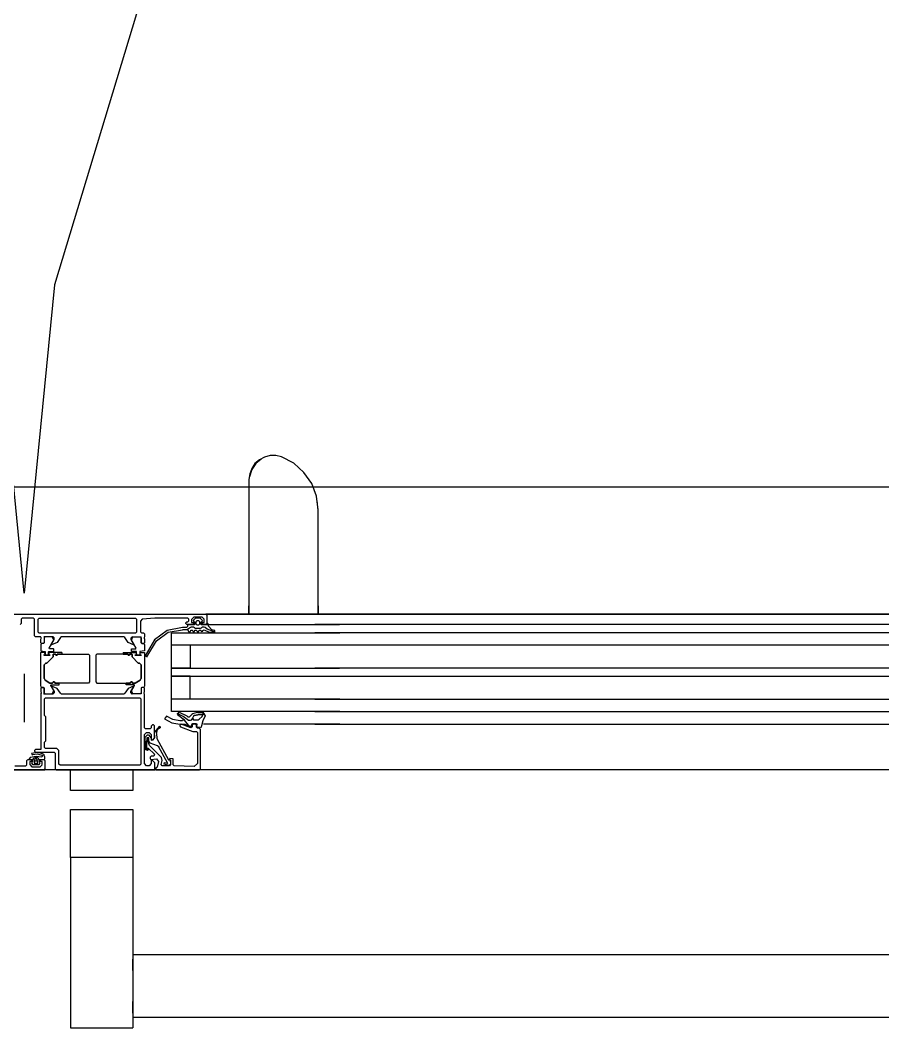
# Model space of a CAD drawing. Header units: metres. Extents: x 2.3 to 42.8, y 0.9 to 31.9.
# Drawn here: x 15.2339 to 15.3975, y 13.554 to 13.745 of the extents above; entities that cross this region are included whole.
import ezdxf

# ---------------------------------------------------------------- set-up
doc = ezdxf.new("R2010")
doc.units = ezdxf.units.M
doc.layers.add('ARREDI', color=9, linetype='Continuous')
doc.layers.add('PARETI_STRUTTURE', color=7, linetype='Continuous')

msp = doc.modelspace()

# ---------------------------------------------------------------- linework, layer by layer
at = {"layer": 'ARREDI'}
for points in [[(14.92869, 13.63239), (15.54057, 13.63239)], [(15.46142, 13.63042), (15.28975, 13.63042)], [(15.46142, 13.62885), (15.28975, 13.62885)], [(15.46142, 13.62649), (15.28975, 13.62649)], [(15.28975, 13.62217), (15.46142, 13.62217)], [(15.28975, 13.62059), (15.46142, 13.62059)], [(15.28975, 13.61626), (15.46142, 13.61626)], [(15.28975, 13.61389), (15.46142, 13.61389)], [(15.28975, 13.61152), (15.46142, 13.61152)], [(15.54411, 13.60286), (14.92515, 13.60286)], [(15.24344, 13.59892), (15.24344, 13.60287)], [(15.24344, 13.60286), (15.25525, 13.60286), (15.25525, 13.59892)], [(15.25525, 13.59892), (15.24344, 13.59892)], [(15.24344, 13.59534), (15.25525, 13.59534), (15.25525, 13.58627)], [(15.25524, 13.58627), (15.24344, 13.58627), (15.24344, 13.59534)], [(15.24344, 13.58626), (15.24344, 13.55601), (15.24344, 13.5549), (15.24344, 13.5542), (15.24344, 13.55396), (15.25524, 13.55396)], [(15.25525, 13.58627), (15.25525, 13.55602), (15.25525, 13.5549), (15.25525, 13.5542), (15.25525, 13.55396)], [(15.50842, 13.56778), (15.25525, 13.56778)], [(15.24344, 13.56596), (15.24344, 13.5645), (15.24344, 13.56281), (15.24344, 13.56099), (15.24344, 13.55917), (15.24344, 13.55748), (15.24344, 13.55602), (15.24344, 13.55491)], [(15.25525, 13.56483), (15.25525, 13.56605), (15.25525, 13.56699)], [(15.25525, 13.55676), (15.25525, 13.5577), (15.25525, 13.55893)], [(15.25525, 13.55597), (15.50842, 13.55597)]]:
    msp.add_lwpolyline(points, dxfattribs=at)
at = {"layer": 'PARETI_STRUTTURE'}
for points in [[(15.53427, 13.93597), (15.47581, 13.9302), (15.4196, 13.91315), (15.36779, 13.88547), (15.32239, 13.8482), (15.28513, 13.8028), (15.25743, 13.751), (15.24039, 13.69479), (15.23463, 13.63633), (15.22886, 13.69479), (15.21182, 13.751), (15.18413, 13.8028), (15.14686, 13.8482), (15.10146, 13.88547), (15.04965, 13.91315), (14.99345, 13.9302), (14.93499, 13.93597)], [(17.49862, 13.65642), (14.26612, 13.65642), (11.91708, 13.68004)], [(15.52835, 13.63239), (15.48977, 13.63239), (15.29041, 13.63239), (15.29041, 13.65214), (15.29009, 13.65471), (15.28917, 13.65713), (15.2877, 13.65925), (15.28576, 13.66098), (15.28346, 13.66217), (15.28239, 13.66242), (15.2813, 13.66242), (15.28023, 13.66216), (15.27926, 13.66164), (15.27842, 13.66091), (15.2778, 13.66), (15.27741, 13.65898), (15.27728, 13.65788), (15.27728, 13.63239)], [(15.2796, 13.66178), (15.27858, 13.66094), (15.27785, 13.65979), (15.2774, 13.65837)], [(15.29041, 13.65209), (15.2902, 13.65383)], [(15.23069, 13.63239), (15.26927, 13.63239)], [(15.23089, 13.63239), (15.26908, 13.63239)], [(15.29448, 13.63239), (15.26908, 13.63239), (15.26927, 13.6322)], [(15.26928, 13.63239), (15.27728, 13.63239)], [(15.26928, 13.6322), (15.26928, 13.63063)], [(15.23408, 13.63062), (15.23388, 13.63043)], [(15.23427, 13.6316), (15.23408, 13.63141)], [(15.23408, 13.63141), (15.23408, 13.63062)], [(15.2364, 13.6316), (15.23427, 13.6316)], [(15.2366, 13.63141), (15.2364, 13.6316)], [(15.2366, 13.62826), (15.2366, 13.63141)], [(15.23731, 13.63141), (15.2375, 13.6316)], [(15.23731, 13.62897), (15.23731, 13.63141)], [(15.2375, 13.6316), (15.25577, 13.6316)], [(15.25577, 13.6316), (15.25597, 13.63141)], [(15.25597, 13.63141), (15.25597, 13.62896)], [(15.25704, 13.63143), (15.25668, 13.63105)], [(15.25668, 13.63104), (15.25668, 13.62904)], [(15.26569, 13.6316), (15.25943, 13.6316), (15.25704, 13.63144)], [(15.2653, 13.6307), (15.26549, 13.63089)], [(15.2653, 13.63062), (15.2653, 13.6307)], [(15.2655, 13.63042), (15.2653, 13.63062)], [(15.2655, 13.6309), (15.26569, 13.6309)], [(15.2666, 13.63042), (15.2655, 13.63042)], [(15.26561, 13.63023), (15.26561, 13.63003)], [(15.26573, 13.63034), (15.26562, 13.63023)], [(15.26569, 13.6309), (15.26589, 13.63109)], [(15.26589, 13.63141), (15.2657, 13.6316)], [(15.26656, 13.63034), (15.26573, 13.63034)], [(15.26589, 13.63109), (15.26589, 13.63141)], [(15.2664, 13.63141), (15.2664, 13.63081), (15.26679, 13.63081), (15.26679, 13.63062)], [(15.26679, 13.6318), (15.26641, 13.63141)], [(15.26695, 13.63034), (15.26656, 13.63034)], [(15.26679, 13.63062), (15.2666, 13.63043)], [(15.26671, 13.63118), (15.2668, 13.63098)], [(15.26712, 13.63159), (15.26672, 13.63117)], [(15.26679, 13.63097), (15.26684, 13.63097)], [(15.26837, 13.6318), (15.2668, 13.6318)], [(15.26684, 13.63097), (15.26695, 13.63085)], [(15.26695, 13.63086), (15.26695, 13.63034)], [(15.26726, 13.63164), (15.26712, 13.63159)], [(15.2679, 13.63164), (15.26727, 13.63164)], [(15.26727, 13.63097), (15.26746, 13.63117)], [(15.26727, 13.63046), (15.26727, 13.63098)], [(15.26747, 13.63027), (15.26727, 13.63046)], [(15.26747, 13.63117), (15.2677, 13.63117)], [(15.2677, 13.63027), (15.26747, 13.63027)], [(15.2677, 13.63117), (15.2679, 13.63098)], [(15.2679, 13.63046), (15.2677, 13.63027)], [(15.2679, 13.63097), (15.2679, 13.63046)], [(15.26805, 13.63159), (15.26791, 13.63164)], [(15.26845, 13.63118), (15.26805, 13.63159)], [(15.26821, 13.63086), (15.26833, 13.63098)], [(15.26821, 13.63034), (15.26821, 13.63086)], [(15.26861, 13.63034), (15.26822, 13.63034)], [(15.26833, 13.63097), (15.26837, 13.63097)], [(15.26837, 13.63062), (15.26837, 13.63081), (15.26876, 13.63081), (15.26876, 13.63141)], [(15.26837, 13.63097), (15.26845, 13.63117)], [(15.26857, 13.63042), (15.26837, 13.63062)], [(15.26876, 13.63141), (15.26838, 13.6318)], [(15.26908, 13.63042), (15.26857, 13.63042)], [(15.2694, 13.63066), (15.2694, 13.63034), (15.2686, 13.63034)], [(15.26928, 13.63062), (15.26908, 13.63043)], [(15.26955, 13.63052), (15.2694, 13.63065)], [(15.26954, 13.63042), (15.29447, 13.63042)], [(15.26959, 13.63009), (15.26955, 13.63051)], [(15.27022, 13.62939), (15.26958, 13.6301)], [(15.23679, 13.62806), (15.2366, 13.62825)], [(15.2375, 13.62877), (15.23731, 13.62896)], [(15.25577, 13.62877), (15.23751, 13.62877)], [(15.25597, 13.62897), (15.25577, 13.62877)], [(15.25668, 13.62905), (15.25687, 13.62885)], [(15.25687, 13.62885), (15.25726, 13.62885)], [(15.25727, 13.62885), (15.25746, 13.62865)], [(15.25746, 13.62865), (15.25746, 13.62805)], [(15.26469, 13.62983), (15.26176, 13.62929), (15.25938, 13.6275)], [(15.25972, 13.62731), (15.26196, 13.62896), (15.26469, 13.62943)], [(15.29448, 13.6139), (15.26259, 13.6139), (15.26259, 13.62886), (15.29448, 13.62886)], [(15.26542, 13.62983), (15.26468, 13.62983)], [(15.26469, 13.62944), (15.26562, 13.62944)], [(15.26561, 13.63003), (15.26542, 13.62984)], [(15.26617, 13.62987), (15.26561, 13.62944), (15.26587, 13.62905)], [(15.26587, 13.62905), (15.26616, 13.62909)], [(15.26629, 13.62991), (15.26616, 13.62987)], [(15.26616, 13.62908), (15.26624, 13.62932)], [(15.26625, 13.62932), (15.26655, 13.62932)], [(15.26676, 13.62991), (15.26629, 13.62991)], [(15.26655, 13.62932), (15.26664, 13.62909)], [(15.26664, 13.62908), (15.26695, 13.62908)], [(15.26694, 13.62981), (15.26677, 13.62991)], [(15.26698, 13.62973), (15.26694, 13.62982)], [(15.26695, 13.62908), (15.26703, 13.62932)], [(15.26715, 13.62964), (15.26699, 13.62973)], [(15.26704, 13.62932), (15.26734, 13.62932)], [(15.26803, 13.62964), (15.26716, 13.62964)], [(15.26734, 13.62932), (15.26742, 13.62909)], [(15.26743, 13.62908), (15.26774, 13.62908)], [(15.26774, 13.62908), (15.26782, 13.62932)], [(15.26782, 13.62932), (15.26813, 13.62932)], [(15.2682, 13.62973), (15.26804, 13.62964)], [(15.26813, 13.62932), (15.26821, 13.62909)], [(15.26825, 13.62981), (15.26821, 13.62973)], [(15.26822, 13.62908), (15.26852, 13.62912)], [(15.26842, 13.62991), (15.26825, 13.62981)], [(15.26881, 13.62991), (15.26842, 13.62991)], [(15.26853, 13.62928), (15.26881, 13.62938)], [(15.26853, 13.62912), (15.26853, 13.62928)], [(15.26894, 13.62986), (15.26881, 13.62991)], [(15.26881, 13.62938), (15.26971, 13.62897)], [(15.26934, 13.62952), (15.26894, 13.62986)], [(15.27039, 13.62914), (15.26934, 13.62951)], [(15.26971, 13.62897), (15.27076, 13.62897)], [(15.27079, 13.62928), (15.27022, 13.62939)], [(15.27075, 13.62905), (15.27039, 13.62914)], [(15.27086, 13.629), (15.27075, 13.62905)], [(15.27076, 13.62897), (15.27079, 13.62927)], [(15.23778, 13.62806), (15.23679, 13.62806)], [(15.23786, 13.62795), (15.23777, 13.62806)], [(15.23778, 13.62767), (15.23786, 13.62778)], [(15.23778, 13.62693), (15.23778, 13.62766)], [(15.23789, 13.62681), (15.23778, 13.62693)], [(15.23797, 13.6268), (15.23778, 13.6266)], [(15.23778, 13.6266), (15.23778, 13.62546), (15.23779, 13.62542), (15.23782, 13.62539), (15.23786, 13.62539), (15.23857, 13.62532), (15.23861, 13.62531), (15.23864, 13.62528), (15.23864, 13.62524), (15.23864, 13.6247), (15.23864, 13.62465), (15.23861, 13.62463), (15.23857, 13.62461), (15.23843, 13.62461), (15.23833, 13.62461)], [(15.23786, 13.62777), (15.23786, 13.62795)], [(15.23828, 13.62681), (15.23789, 13.62681)], [(15.23829, 13.6268), (15.23797, 13.6268)], [(15.2384, 13.62693), (15.23827, 13.6268)], [(15.23841, 13.62691), (15.23829, 13.6268)], [(15.23845, 13.62806), (15.2384, 13.62802)], [(15.24014, 13.62806), (15.23845, 13.62806), (15.23841, 13.62692)], [(15.23861, 13.62806), (15.23841, 13.62786)], [(15.23841, 13.62786), (15.23841, 13.62692)], [(15.23998, 13.62806), (15.2386, 13.62806)], [(15.23936, 13.62591), (15.24025, 13.62746)], [(15.23979, 13.62665), (15.24033, 13.62759), (15.24033, 13.62787)], [(15.23985, 13.62656), (15.23979, 13.62665)], [(15.24153, 13.62792), (15.24089, 13.62699), (15.23985, 13.62656)], [(15.24025, 13.62745), (15.23997, 13.62805)], [(15.24034, 13.62786), (15.24014, 13.62806)], [(15.24172, 13.62806), (15.24152, 13.62792)], [(15.25353, 13.62806), (15.24172, 13.62806)], [(15.25371, 13.62792), (15.25353, 13.62806)], [(15.2554, 13.62656), (15.25435, 13.627), (15.25372, 13.62793)], [(15.2549, 13.62786), (15.2549, 13.62759), (15.25545, 13.62664)], [(15.2551, 13.62806), (15.25491, 13.62787)], [(15.25499, 13.62745), (15.25527, 13.62805)], [(15.25588, 13.62591), (15.25499, 13.62746)], [(15.25684, 13.62693), (15.25684, 13.62801), (15.25511, 13.62807)], [(15.25526, 13.62806), (15.25664, 13.62806)], [(15.25545, 13.62665), (15.25539, 13.62656)], [(15.25746, 13.6266), (15.25746, 13.62546), (15.25745, 13.62542), (15.25742, 13.62539), (15.25738, 13.62539), (15.25667, 13.62532), (15.25663, 13.62531), (15.2566, 13.62528), (15.2566, 13.62524), (15.2566, 13.6247), (15.2566, 13.62465), (15.25663, 13.62463), (15.25667, 13.62461), (15.25681, 13.62461), (15.25691, 13.62461)], [(15.25663, 13.62806), (15.25683, 13.62786)], [(15.25684, 13.62801), (15.2568, 13.62805)], [(15.25683, 13.62786), (15.25683, 13.62692)], [(15.25683, 13.62691), (15.25694, 13.6268)], [(15.25696, 13.62681), (15.25685, 13.62693)], [(15.25695, 13.6268), (15.25727, 13.6268)], [(15.25735, 13.62681), (15.25696, 13.62681)], [(15.25727, 13.6268), (15.25746, 13.6266)], [(15.25746, 13.62693), (15.25735, 13.6268)], [(15.25746, 13.62806), (15.25738, 13.62795)], [(15.25739, 13.62795), (15.25739, 13.62777)], [(15.25739, 13.62777), (15.25747, 13.62766)], [(15.25746, 13.62767), (15.25746, 13.62693)], [(15.25938, 13.6275), (15.25759, 13.62449)], [(15.25793, 13.6243), (15.25972, 13.62731)], [(15.26613, 13.6265), (15.26613, 13.62216), (15.26259, 13.62216), (15.29447, 13.62216)], [(15.29448, 13.6265), (15.26259, 13.6265)], [(15.23848, 13.62462), (15.23855, 13.62463), (15.23859, 13.62467), (15.2386, 13.62474), (15.23858, 13.62505), (15.23856, 13.62509), (15.23854, 13.62512), (15.23849, 13.62513), (15.23785, 13.62513), (15.23781, 13.62512), (15.23779, 13.62509), (15.23777, 13.62505), (15.23777, 13.6187)], [(15.23958, 13.62462), (15.23833, 13.62462)], [(15.23843, 13.62462), (15.23949, 13.62462)], [(15.23949, 13.62462), (15.23935, 13.62462), (15.23931, 13.62463), (15.23928, 13.62466), (15.23927, 13.6247), (15.23927, 13.62521), (15.23928, 13.62524), (15.23931, 13.62527), (15.23935, 13.62528), (15.24017, 13.62528), (15.24021, 13.6253), (15.24024, 13.62532), (15.24026, 13.62537), (15.24026, 13.62571), (15.24024, 13.62575), (15.24021, 13.62578), (15.24017, 13.6258), (15.23944, 13.6258)], [(15.24179, 13.62513), (15.23942, 13.62513), (15.23938, 13.62511), (15.23935, 13.62509), (15.23934, 13.62504), (15.23931, 13.62474), (15.23934, 13.62467), (15.23938, 13.62463), (15.23943, 13.62461), (15.23959, 13.62461)], [(15.23943, 13.6258), (15.23936, 13.62592)], [(15.24179, 13.62513), (15.24179, 13.62481), (15.241, 13.62481), (15.24095, 13.6248), (15.24091, 13.62476), (15.24089, 13.62469), (15.24089, 13.62462), (15.24089, 13.62469), (15.24091, 13.62476), (15.24095, 13.6248), (15.241, 13.62481), (15.24684, 13.62481)], [(15.24683, 13.62481), (15.24703, 13.62462)], [(15.24703, 13.62462), (15.24703, 13.61952)], [(15.24841, 13.62481), (15.24821, 13.62462)], [(15.24821, 13.62462), (15.24821, 13.61952)], [(15.25345, 13.62513), (15.25345, 13.62481), (15.25424, 13.62481), (15.25429, 13.6248), (15.25434, 13.62476), (15.25435, 13.62469), (15.25435, 13.62462), (15.25435, 13.62469), (15.25434, 13.62476), (15.25429, 13.6248), (15.25424, 13.62481), (15.24841, 13.62481)], [(15.25345, 13.62513), (15.25582, 13.62513), (15.25586, 13.62511), (15.25589, 13.62509), (15.25591, 13.62504), (15.25593, 13.62474), (15.25591, 13.62467), (15.25586, 13.62463), (15.25581, 13.62461), (15.25566, 13.62461)], [(15.25575, 13.62462), (15.25589, 13.62462), (15.25593, 13.62463), (15.25596, 13.62466), (15.25597, 13.6247), (15.25597, 13.62521), (15.25596, 13.62524), (15.25593, 13.62527), (15.25589, 13.62528), (15.25507, 13.62528), (15.25503, 13.6253), (15.255, 13.62532), (15.25499, 13.62537), (15.25499, 13.62571), (15.255, 13.62575), (15.25503, 13.62578), (15.25507, 13.6258), (15.25581, 13.6258)], [(15.25566, 13.62462), (15.25691, 13.62462)], [(15.25682, 13.62462), (15.25575, 13.62462)], [(15.25581, 13.6258), (15.25588, 13.62592)], [(15.25676, 13.62462), (15.25669, 13.62463), (15.25665, 13.62467), (15.25664, 13.62474), (15.25667, 13.62505), (15.25668, 13.62509), (15.25671, 13.62512), (15.25675, 13.62513), (15.25739, 13.62513), (15.25743, 13.62512), (15.25746, 13.62509), (15.25746, 13.62505), (15.25746, 13.6187)], [(15.25759, 13.6245), (15.25794, 13.6243)], [(15.23841, 13.62279), (15.23841, 13.6202), (15.23841, 13.62279)], [(15.23896, 13.6231), (15.23872, 13.6231), (15.23896, 13.6231)], [(15.25628, 13.6231), (15.25652, 13.6231), (15.25628, 13.6231)], [(15.25683, 13.62279), (15.25683, 13.6202), (15.25683, 13.62279)], [(15.23463, 13.62108), (15.23463, 13.6119)], [(15.26613, 13.61626), (15.26613, 13.62059), (15.26259, 13.62059), (15.29447, 13.62059)], [(15.23778, 13.61869), (15.23797, 13.6185)], [(15.23971, 13.61893), (15.23979, 13.61901)], [(15.23971, 13.61884), (15.23971, 13.61892)], [(15.23973, 13.61874), (15.23971, 13.61884)], [(15.24025, 13.61784), (15.23974, 13.61874)], [(15.23979, 13.619), (15.24129, 13.619)], [(15.23985, 13.61873), (15.23979, 13.61865)], [(15.23979, 13.61865), (15.24033, 13.6177), (15.24033, 13.61743)], [(15.24153, 13.61737), (15.24089, 13.6183), (15.23985, 13.61873)], [(15.24014, 13.61944), (15.24014, 13.61952), (15.24014, 13.61944)], [(15.24038, 13.61952), (15.24038, 13.61943), (15.24038, 13.61952)], [(15.24683, 13.61932), (15.2405, 13.61932), (15.24128, 13.61932)], [(15.24128, 13.619), (15.24128, 13.61932)], [(15.24703, 13.61952), (15.24684, 13.61932)], [(15.24821, 13.61952), (15.24841, 13.61932)], [(15.24841, 13.61932), (15.25474, 13.61932), (15.25396, 13.61932)], [(15.2554, 13.61873), (15.25435, 13.6183), (15.25372, 13.61737)], [(15.25396, 13.619), (15.25396, 13.61932)], [(15.25546, 13.619), (15.25396, 13.619)], [(15.25487, 13.61952), (15.25487, 13.61943), (15.25487, 13.61952)], [(15.2549, 13.61743), (15.2549, 13.61771), (15.25545, 13.61865)], [(15.25499, 13.61784), (15.2555, 13.61874)], [(15.2551, 13.61944), (15.2551, 13.61952), (15.2551, 13.61944)], [(15.25545, 13.61865), (15.25539, 13.61873)], [(15.25554, 13.61893), (15.25545, 13.61901)], [(15.25551, 13.61874), (15.25554, 13.61884)], [(15.25554, 13.61884), (15.25554, 13.61892)], [(15.25746, 13.61869), (15.25727, 13.6185)], [(15.23786, 13.61734), (15.23777, 13.61723)], [(15.23789, 13.61849), (15.23778, 13.61836)], [(15.23778, 13.61837), (15.23778, 13.61763)], [(15.23778, 13.61763), (15.23786, 13.61752)], [(15.23778, 13.61723), (15.23778, 13.61191)], [(15.23786, 13.61752), (15.23786, 13.61734)], [(15.23828, 13.61849), (15.23789, 13.61849)], [(15.23797, 13.6185), (15.23829, 13.6185)], [(15.2384, 13.61837), (15.23827, 13.61849)], [(15.23829, 13.6185), (15.23842, 13.61839)], [(15.23845, 13.61723), (15.2384, 13.61727)], [(15.23841, 13.61838), (15.23841, 13.61743)], [(15.24014, 13.61723), (15.23845, 13.61723), (15.23841, 13.61837)], [(15.23841, 13.61743), (15.23861, 13.61724)], [(15.23861, 13.61724), (15.23998, 13.61724)], [(15.23998, 13.61724), (15.24025, 13.61783)], [(15.24034, 13.61743), (15.24014, 13.61724)], [(15.24172, 13.61723), (15.24152, 13.61737)], [(15.25353, 13.61723), (15.24172, 13.61723)], [(15.25371, 13.61737), (15.25353, 13.61723)], [(15.2551, 13.61723), (15.25491, 13.61743)], [(15.25526, 13.61724), (15.25499, 13.61783)], [(15.25684, 13.61837), (15.25684, 13.61728), (15.25511, 13.61723)], [(15.25663, 13.61724), (15.25526, 13.61724)], [(15.25683, 13.61743), (15.25664, 13.61724)], [(15.25684, 13.61728), (15.2568, 13.61724)], [(15.25683, 13.61838), (15.25683, 13.61743)], [(15.25695, 13.6185), (15.25684, 13.61839)], [(15.25696, 13.61849), (15.25685, 13.61836)], [(15.25727, 13.6185), (15.25695, 13.6185)], [(15.25735, 13.61849), (15.25696, 13.61849)], [(15.25746, 13.61837), (15.25735, 13.61849)], [(15.25746, 13.61723), (15.25738, 13.61734)], [(15.25739, 13.61752), (15.25747, 13.61763)], [(15.25739, 13.61734), (15.25739, 13.61752)], [(15.25746, 13.61763), (15.25746, 13.61836)], [(15.25746, 13.61081), (15.25746, 13.61723)], [(15.23849, 13.61633), (15.23868, 13.61652)], [(15.23849, 13.60711), (15.23849, 13.6081), (15.23876, 13.60838), (15.23876, 13.61291), (15.23849, 13.61318), (15.23849, 13.61632)], [(15.23868, 13.61652), (15.25656, 13.61652)], [(15.25656, 13.61652), (15.25675, 13.61633)], [(15.25675, 13.61633), (15.25675, 13.60392)], [(15.29448, 13.61626), (15.26259, 13.61626)], [(15.26163, 13.61303), (15.26125, 13.61253)], [(15.26417, 13.61215), (15.26283, 13.61238), (15.26164, 13.61303)], [(15.26581, 13.61222), (15.26478, 13.61297), (15.26364, 13.61355)], [(15.26374, 13.61329), (15.26406, 13.61377)], [(15.26607, 13.61101), (15.26503, 13.61226), (15.26375, 13.61329)], [(15.26406, 13.61378), (15.26552, 13.61308)], [(15.26552, 13.61309), (15.26567, 13.61294)], [(15.26567, 13.61294), (15.266, 13.6129)], [(15.266, 13.61289), (15.26642, 13.61338)], [(15.26676, 13.61301), (15.26654, 13.61268), (15.26633, 13.61231)], [(15.26641, 13.61339), (15.26665, 13.61354)], [(15.26664, 13.61354), (15.2675, 13.61379)], [(15.26696, 13.61314), (15.26676, 13.61302)], [(15.26696, 13.61314), (15.26758, 13.61332), (15.26696, 13.61314)], [(15.2675, 13.61379), (15.26764, 13.6138)], [(15.26768, 13.61334), (15.26757, 13.61333), (15.26768, 13.61334)], [(15.26764, 13.61381), (15.26854, 13.61381), (15.26854, 13.61332), (15.26854, 13.61334), (15.26768, 13.61334), (15.26854, 13.61334)], [(15.26781, 13.61244), (15.26837, 13.613)], [(15.26895, 13.61311), (15.26855, 13.61218), (15.26826, 13.61119)], [(15.26838, 13.613), (15.26854, 13.61332)], [(15.26854, 13.61381), (15.26854, 13.61381)], [(15.26854, 13.61381), (15.26895, 13.61311)], [(15.23778, 13.61192), (15.23778, 13.61153)], [(15.23778, 13.61152), (15.23778, 13.60975)], [(15.25876, 13.61121), (15.25876, 13.61082)], [(15.25896, 13.61141), (15.25877, 13.61121)], [(15.25916, 13.61141), (15.25896, 13.61141)], [(15.25936, 13.61121), (15.25916, 13.6114)], [(15.25936, 13.60896), (15.25936, 13.61121)], [(15.25938, 13.60995), (15.26039, 13.61112)], [(15.2604, 13.61112), (15.26046, 13.61081)], [(15.26124, 13.61254), (15.26262, 13.61179), (15.26416, 13.61152)], [(15.26442, 13.61151), (15.26416, 13.61133)], [(15.26416, 13.61133), (15.26416, 13.6112)], [(15.26416, 13.6112), (15.26428, 13.61102)], [(15.26465, 13.61215), (15.26417, 13.61215)], [(15.26417, 13.61152), (15.2651, 13.61152)], [(15.26429, 13.61102), (15.26665, 13.61015)], [(15.26626, 13.61084), (15.26442, 13.61151)], [(15.26478, 13.6125), (15.26465, 13.61215)], [(15.2651, 13.61152), (15.26601, 13.61111)], [(15.2659, 13.61219), (15.26582, 13.61222)], [(15.26616, 13.61219), (15.26591, 13.61219)], [(15.26627, 13.61105), (15.26607, 13.61101)], [(15.26634, 13.61231), (15.26615, 13.6122)], [(15.26652, 13.61103), (15.26626, 13.61085)], [(15.26643, 13.6115), (15.26627, 13.61105)], [(15.26654, 13.61158), (15.26643, 13.6115)], [(15.26672, 13.61152), (15.26652, 13.61133)], [(15.26652, 13.61133), (15.26652, 13.61104)], [(15.26655, 13.61268), (15.26676, 13.61234)], [(15.26735, 13.61158), (15.26655, 13.61158)], [(15.26711, 13.61152), (15.26672, 13.61152)], [(15.26676, 13.61234), (15.26762, 13.61234)], [(15.26731, 13.61133), (15.26711, 13.61152)], [(15.26731, 13.61093), (15.26731, 13.61132)], [(15.26747, 13.61145), (15.26736, 13.61159)], [(15.26742, 13.6111), (15.26747, 13.61146)], [(15.26752, 13.61096), (15.26742, 13.61109)], [(15.26807, 13.61086), (15.26751, 13.61097)], [(15.26762, 13.61234), (15.26782, 13.61244)], [(15.26826, 13.6112), (15.26821, 13.61095)], [(15.29448, 13.61152), (15.26864, 13.61152)], [(15.23778, 13.60936), (15.23778, 13.60672), (15.23679, 13.60672)], [(15.23778, 13.60975), (15.23778, 13.60936)], [(15.25746, 13.60955), (15.25785, 13.60994)], [(15.25746, 13.6068), (15.25746, 13.60955)], [(15.25766, 13.61062), (15.25747, 13.61081)], [(15.25759, 13.60907), (15.25798, 13.60946)], [(15.25759, 13.60671), (15.25759, 13.60908)], [(15.25857, 13.61062), (15.25766, 13.61062)], [(15.25786, 13.60995), (15.25837, 13.60995)], [(15.25799, 13.60947), (15.25822, 13.60947)], [(15.25823, 13.60947), (15.25875, 13.60888)], [(15.25837, 13.60995), (15.25876, 13.60956)], [(15.25876, 13.61081), (15.25857, 13.61062)], [(15.25876, 13.60955), (15.25876, 13.60857), (15.25896, 13.60857)], [(15.25945, 13.60897), (15.25938, 13.60995)], [(15.25987, 13.61047), (15.2597, 13.60977)], [(15.25971, 13.60978), (15.25978, 13.60883), (15.262, 13.60478), (15.26232, 13.60476), (15.26237, 13.60389)], [(15.26046, 13.61081), (15.25987, 13.61046)], [(15.26665, 13.61016), (15.26672, 13.61014)], [(15.26671, 13.61015), (15.26731, 13.61015)], [(15.26751, 13.61074), (15.26731, 13.61093)], [(15.26731, 13.61015), (15.2675, 13.60995)], [(15.2679, 13.61074), (15.26751, 13.61074)], [(15.26751, 13.60995), (15.26751, 13.60407)], [(15.2681, 13.61054), (15.2679, 13.61073)], [(15.26821, 13.61095), (15.26807, 13.61085)], [(15.2681, 13.60306), (15.2681, 13.61055)], [(15.25783, 13.60833), (15.25775, 13.60817)], [(15.25775, 13.60817), (15.25775, 13.60675)], [(15.25791, 13.60848), (15.25783, 13.60833)], [(15.25791, 13.60824), (15.25785, 13.60814)], [(15.25786, 13.60814), (15.25786, 13.60685)], [(15.25826, 13.6089), (15.2579, 13.6089)], [(15.25802, 13.60845), (15.2579, 13.60824)], [(15.25791, 13.6089), (15.25791, 13.60848)], [(15.25802, 13.60886), (15.25802, 13.60844)], [(15.25821, 13.60886), (15.25802, 13.60886)], [(15.25821, 13.60801), (15.25821, 13.60885)], [(15.25844, 13.60745), (15.25821, 13.608)], [(15.25826, 13.6083), (15.25826, 13.6089)], [(15.25852, 13.60793), (15.25826, 13.60831)], [(15.26066, 13.60523), (15.25844, 13.60745)], [(15.2599, 13.60743), (15.25853, 13.60793)], [(15.25876, 13.60888), (15.25876, 13.60848), (15.25913, 13.60855)], [(15.25896, 13.60857), (15.25935, 13.60896)], [(15.25913, 13.60855), (15.25945, 13.60897)], [(15.26022, 13.60716), (15.2599, 13.60742)], [(15.26185, 13.6042), (15.26021, 13.60716)], [(15.23801, 13.60527), (15.2369, 13.60541), (15.23579, 13.60523)], [(15.2371, 13.60616), (15.23606, 13.60595)], [(15.23606, 13.60595), (15.23619, 13.6057)], [(15.23618, 13.6057), (15.23628, 13.60575)], [(15.23628, 13.60575), (15.2371, 13.60589)], [(15.23679, 13.60672), (15.2366, 13.60653)], [(15.2366, 13.60652), (15.2366, 13.60641)], [(15.2366, 13.60641), (15.23679, 13.60621)], [(15.23679, 13.60621), (15.24034, 13.60621)], [(15.2371, 13.60588), (15.2378, 13.60572)], [(15.23841, 13.6057), (15.23839, 13.60575), (15.23812, 13.60588), (15.23794, 13.60597), (15.23773, 13.60605), (15.23752, 13.60611), (15.23732, 13.60615), (15.23711, 13.60616)], [(15.2378, 13.60571), (15.23797, 13.60563), (15.23809, 13.60555)], [(15.23809, 13.60555), (15.238, 13.60526)], [(15.23853, 13.60539), (15.23841, 13.6057)], [(15.23868, 13.60692), (15.23849, 13.60711)], [(15.23854, 13.60492), (15.23854, 13.60532), (15.23853, 13.60539)], [(15.24085, 13.60692), (15.23868, 13.60692)], [(15.24034, 13.60621), (15.24053, 13.60601)], [(15.24053, 13.60601), (15.24053, 13.60305)], [(15.24124, 13.60652), (15.24085, 13.60691)], [(15.24124, 13.60392), (15.24124, 13.60652)], [(15.25746, 13.60641), (15.25746, 13.60679)], [(15.25746, 13.60404), (15.25746, 13.6064)], [(15.25804, 13.60653), (15.2576, 13.60671)], [(15.25775, 13.60675), (15.25795, 13.60667)], [(15.25786, 13.60684), (15.25793, 13.60681)], [(15.25793, 13.60682), (15.25808, 13.60698)], [(15.25795, 13.60666), (15.25812, 13.60683)], [(15.25823, 13.60672), (15.25804, 13.60653)], [(15.25807, 13.60698), (15.25819, 13.60698)], [(15.25812, 13.60683), (15.25823, 13.60672)], [(15.25819, 13.60698), (15.25937, 13.60581)], [(15.25875, 13.60543), (15.25857, 13.60524)], [(15.25857, 13.60524), (15.25857, 13.60492)], [(15.25924, 13.60547), (15.25874, 13.60543)], [(15.25936, 13.60581), (15.25924, 13.60547)], [(15.26081, 13.60466), (15.26066, 13.60523)], [(15.23837, 13.60286), (15.20983, 13.60286), (15.20983, 13.6042), (15.21026, 13.60464), (15.21049, 13.60464), (15.21049, 13.60404)], [(15.23286, 13.60365), (15.23498, 13.60365)], [(15.23498, 13.60365), (15.23518, 13.60384)], [(15.23518, 13.60463), (15.23537, 13.60483)], [(15.23518, 13.60385), (15.23518, 13.60464)], [(15.23538, 13.60483), (15.23589, 13.60483)], [(15.23579, 13.60522), (15.2355, 13.60483)], [(15.2355, 13.60484), (15.23612, 13.60484)], [(15.23569, 13.60385), (15.23608, 13.60346)], [(15.23609, 13.60463), (15.23609, 13.60444), (15.2357, 13.60444), (15.2357, 13.60384)], [(15.23579, 13.60522), (15.23579, 13.60522)], [(15.23589, 13.60483), (15.23608, 13.60464)], [(15.23612, 13.6043), (15.23606, 13.60419)], [(15.23606, 13.60419), (15.23621, 13.6039)], [(15.23609, 13.60345), (15.23766, 13.60345)], [(15.2362, 13.60438), (15.23611, 13.6043)], [(15.23612, 13.60484), (15.2362, 13.60475)], [(15.2362, 13.60476), (15.2362, 13.60438)], [(15.23622, 13.6039), (15.23629, 13.60386)], [(15.23629, 13.60385), (15.23745, 13.60385)], [(15.23637, 13.60497), (15.23635, 13.60495), (15.23631, 13.60484), (15.23653, 13.60474)], [(15.23653, 13.6051), (15.23636, 13.60497)], [(15.23663, 13.60452), (15.23651, 13.6044)], [(15.23651, 13.6044), (15.23651, 13.60413)], [(15.23651, 13.60413), (15.23722, 13.60413)], [(15.23727, 13.60511), (15.23706, 13.60513), (15.23675, 13.60511), (15.23653, 13.6051)], [(15.23653, 13.60474), (15.23668, 13.60479)], [(15.2371, 13.60452), (15.23663, 13.60452)], [(15.23668, 13.60479), (15.23686, 13.60512), (15.23706, 13.60479)], [(15.23706, 13.60479), (15.23721, 13.60473)], [(15.23722, 13.6044), (15.23711, 13.60453)], [(15.23721, 13.60474), (15.23742, 13.60484), (15.23738, 13.60503)], [(15.23722, 13.60413), (15.23722, 13.60441)], [(15.23737, 13.60503), (15.23726, 13.60511)], [(15.23745, 13.60385), (15.23752, 13.6039)], [(15.23752, 13.60389), (15.2377, 13.60418)], [(15.23762, 13.6043), (15.23753, 13.60438)], [(15.23754, 13.60476), (15.23762, 13.60484)], [(15.23754, 13.60438), (15.23754, 13.60475)], [(15.23762, 13.60484), (15.23846, 13.60484)], [(15.2377, 13.60418), (15.23762, 13.6043)], [(15.23766, 13.60463), (15.23786, 13.60483)], [(15.23805, 13.60385), (15.23805, 13.60444), (15.23766, 13.60444), (15.23766, 13.60464)], [(15.23766, 13.60345), (15.23805, 13.60384)], [(15.23786, 13.60483), (15.23837, 13.60483)], [(15.23837, 13.60483), (15.23856, 13.60464)], [(15.23846, 13.60484), (15.23854, 13.60492)], [(15.23857, 13.60463), (15.23857, 13.60306)], [(15.24073, 13.60286), (15.25944, 13.60286), (15.25944, 13.6042), (15.25899, 13.60464), (15.25876, 13.60464), (15.25876, 13.60404)], [(15.24144, 13.60373), (15.24125, 13.60392)], [(15.25656, 13.60373), (15.24143, 13.60373)], [(15.25675, 13.60392), (15.25656, 13.60373)], [(15.25786, 13.60365), (15.25747, 13.60404)], [(15.25837, 13.60365), (15.25786, 13.60365)], [(15.25876, 13.60404), (15.25837, 13.60365)], [(15.25857, 13.60491), (15.25865, 13.60483)], [(15.25865, 13.60483), (15.25974, 13.60493)], [(15.25987, 13.6034), (15.25967, 13.60326)], [(15.25973, 13.60493), (15.26015, 13.60443)], [(15.26015, 13.60443), (15.25987, 13.6034)], [(15.26061, 13.6039), (15.26082, 13.60466)], [(15.2608, 13.60365), (15.26061, 13.6039)], [(15.26219, 13.60365), (15.2608, 13.60365)], [(15.26117, 13.60397), (15.26124, 13.60423)], [(15.26213, 13.6037), (15.26117, 13.60397)], [(15.26123, 13.60424), (15.26176, 13.6041)], [(15.26176, 13.60409), (15.26186, 13.6042)], [(15.26237, 13.6039), (15.26214, 13.6037)], [(15.2623, 13.60504), (15.26216, 13.60479), (15.26239, 13.60479), (15.26239, 13.60385)], [(15.26239, 13.60385), (15.26219, 13.60365)], [(15.2629, 13.60495), (15.2623, 13.60504)], [(15.26309, 13.60364), (15.26289, 13.60384)], [(15.2629, 13.60384), (15.2629, 13.60495)], [(15.26689, 13.60348), (15.26308, 13.60365)], [(15.26751, 13.60407), (15.26689, 13.60349)], [(15.20982, 13.60286), (15.23857, 13.60286)], [(15.23857, 13.60306), (15.23837, 13.60286)], [(15.24053, 13.60306), (15.24073, 13.60286)], [(15.25943, 13.60286), (15.24053, 13.60286)], [(15.49095, 13.60286), (15.49961, 13.60286), (15.25943, 13.60286)], [(15.2681, 13.60286), (15.25943, 13.60286)], [(15.25968, 13.60325), (15.25963, 13.60325), (15.25963, 13.60287), (15.2679, 13.60287)], [(15.29448, 13.60286), (15.2679, 13.60286), (15.26809, 13.60306)], [(15.49095, 13.60286), (15.26809, 13.60286)]]:
    msp.add_lwpolyline(points, dxfattribs=at)
for points in [[(15.29041, 13.63239), (15.29041, 13.65214), (15.29009, 13.65471), (15.28917, 13.65713), (15.2877, 13.65925), (15.28576, 13.66098), (15.28346, 13.66217), (15.28239, 13.66242), (15.2813, 13.66242), (15.28023, 13.66216), (15.27926, 13.66164), (15.27842, 13.66091), (15.2778, 13.66), (15.27741, 13.65898), (15.27728, 13.65788), (15.27728, 13.63239)], [(15.27728, 13.6324), (15.27728, 13.63397)], [(15.29041, 13.63396), (15.29041, 13.63239)], [(15.24065, 13.62462), (15.24065, 13.6247), (15.24064, 13.62475), (15.2406, 13.6248), (15.24053, 13.62481), (15.24022, 13.62481), (15.24018, 13.6248), (15.24015, 13.62477), (15.24014, 13.62474), (15.24014, 13.62428), (15.24014, 13.62474), (15.24015, 13.62477), (15.24018, 13.6248), (15.24022, 13.62481), (15.24053, 13.62481), (15.2406, 13.6248), (15.24064, 13.62475), (15.24065, 13.6247)], [(15.24089, 13.62462), (15.24065, 13.62462)], [(15.25436, 13.62462), (15.25459, 13.62462)], [(15.25459, 13.62462), (15.25459, 13.6247), (15.25461, 13.62475), (15.25465, 13.6248), (15.2547, 13.62481), (15.25502, 13.62481), (15.25506, 13.6248), (15.25509, 13.62477), (15.25511, 13.62474), (15.25511, 13.62428), (15.25511, 13.62474), (15.25509, 13.62477), (15.25506, 13.6248), (15.25502, 13.62481), (15.2547, 13.62481), (15.25465, 13.6248), (15.25461, 13.62475), (15.25459, 13.6247)], [(15.23873, 13.62311), (15.23841, 13.62279)], [(15.24014, 13.62428), (15.23896, 13.6231)], [(15.2551, 13.62428), (15.25628, 13.6231)], [(15.25651, 13.62311), (15.25683, 13.62279)], [(15.23841, 13.62021), (15.23861, 13.61986)], [(15.23861, 13.61986), (15.23954, 13.61932), (15.24002, 13.61932), (15.23954, 13.61932)], [(15.24002, 13.61931), (15.24014, 13.61944)], [(15.24014, 13.61952), (15.24038, 13.61952)], [(15.24037, 13.61945), (15.2405, 13.61932)], [(15.25486, 13.61945), (15.25475, 13.61932)], [(15.2551, 13.61952), (15.25487, 13.61952)], [(15.25521, 13.61931), (15.2551, 13.61944)], [(15.25664, 13.61986), (15.25571, 13.61932), (15.25522, 13.61932), (15.25571, 13.61932)], [(15.25683, 13.62021), (15.25664, 13.61986)], [(15.23691, 13.60395), (15.23694, 13.60398), (15.23695, 13.60402), (15.23694, 13.60406), (15.23691, 13.60409), (15.23687, 13.60409), (15.23682, 13.60409), (15.2368, 13.60406), (15.2368, 13.60402), (15.2368, 13.60398), (15.23682, 13.60395), (15.23687, 13.60394)]]:
    msp.add_lwpolyline(points, close=True, dxfattribs=at)

doc.saveas('drawing.dxf')
